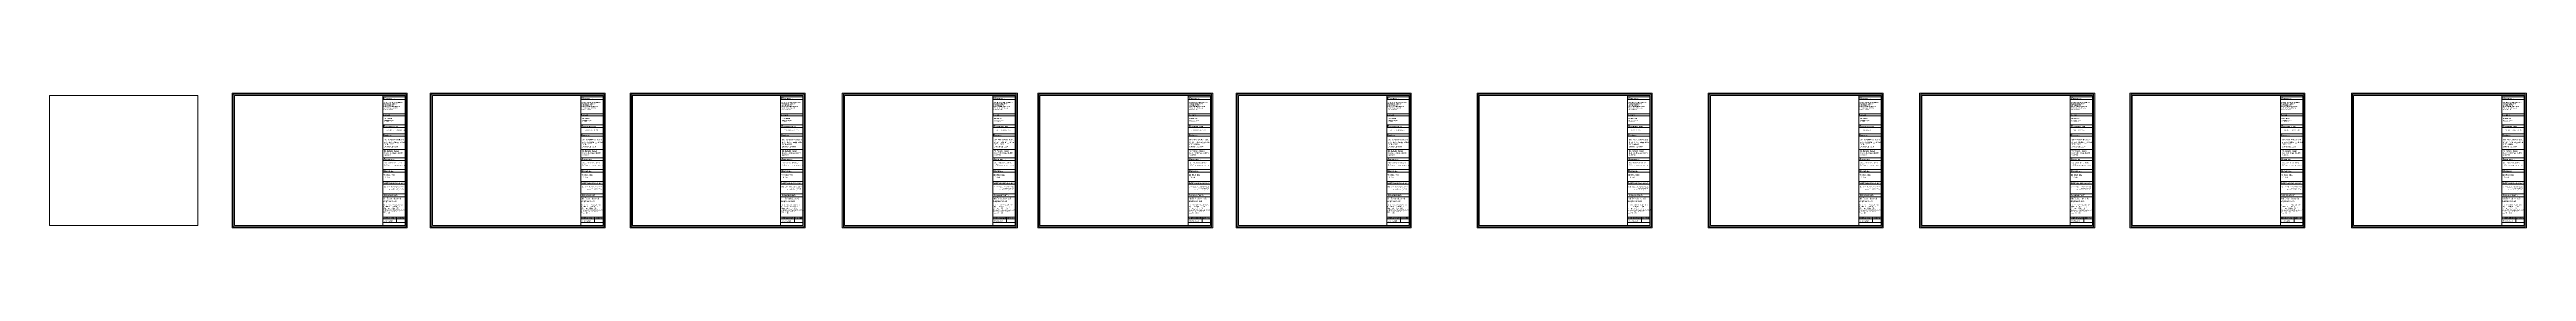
# Paper-space layout 'A3' of a CAD drawing. Header units: inches. Extents: x -127025 to -126801, y -20320 to -20307.
# The model-space entities are those that its viewports show. They can reach past a viewport. Long polylines and large blocks are cut down to what shows.
import ezdxf

# ---------------------------------------------------------------- set-up
doc = ezdxf.new("R2010")
doc.units = ezdxf.units.IN
doc.header["$MEASUREMENT"] = 0
doc.header["$PDMODE"] = 35
doc.layers.get('0').update_dxf_attribs({"lineweight": 0})
doc.layers.get('Defpoints').update_dxf_attribs({"lineweight": 0})
for name, color, linetype, lineweight in [('DIM', 7, 'Continuous', 0), ('DIM_WORKING', 7, 'Continuous', 0), ('G-TEXT', 7, 'Continuous', 0), ('Layer1', 134, 'Continuous', 0), ('Stair', 171, 'Continuous', 0), ('TAXT', 7, 'Continuous', 0), ('TEX', 7, 'Continuous', 0), ('Text', 7, 'Continuous', 0), ('Tital Bar', 158, 'Continuous', 0), ('WALL (I)', 7, 'Continuous', 0)]:
    doc.layers.add(name, color=color, linetype=linetype, lineweight=lineweight)
doc.styles.add('ARCH', font='times.ttf')
doc.styles.add('REG', font='times.ttf')
doc.styles.get("Standard").update_dxf_attribs({"font": 'arialbd.ttf', "height": 24})
doc.styles.add('style2', font='ARIALN.TTF')
doc.dimstyles.new('Dim-Pres', dxfattribs={"dimtxt": 5.5, "dimasz": 2, "dimexe": 1.5, "dimexo": 1.5, "dimgap": 1, "dimtad": 3, "dimdec": 0, "dimzin": 3, "dimdsep": 46, "dimlunit": 4, "dimtxsty": 'REG', "dimblk": 'point', "dimcen": 2, "dimclrd": 256, "dimclre": 256, "dimclrt": 7, "dimadec": 0, "dimazin": 0, "dimtfac": 0.75, "dimtdec": 0, "dimtmove": 1, "dimatfit": 3, "dimldrblk": 'point', "dimfxl": 0, "dimtolj": 1, "dimtzin": 0, "dimlwd": -1, "dimlwe": -1, "dimarcsym": 1})

# ---------------------------------------------------------------- blocks, each defined once
blk = doc.blocks.new('box')
at = {"layer": 'Tital Bar'}
h = blk.add_hatch(color=256, dxfattribs=at)
h.paths.add_polyline_path([(-126973.52, -20319.55), (-126973.52, -20307.32), (-126957.67, -20307.32), (-126957.67, -20319.55)])
h.paths.add_polyline_path([(-126973.42, -20319.45), (-126973.42, -20307.42), (-126957.77, -20307.42), (-126957.77, -20319.45)], flags=16)
blk.add_line((-126959.43, -20315.57), (-126958.28, -20315.57))
at = {"layer": 'DIM'}
blk.add_line((-126959.89, -20315.57), (-126957.87, -20315.57), dxfattribs=at)
at = {"layer": 'G-TEXT', "ltscale": 250}
for p, q in [((-126959.89, -20307.64), (-126957.87, -20307.64)), ((-126959.89, -20307.88), (-126957.87, -20307.88)), ((-126959.91, -20311.01), (-126957.89, -20311.01)), ((-126959.91, -20311.22), (-126957.89, -20311.22)), ((-126959.89, -20309.19), (-126957.87, -20309.19)), ((-126959.89, -20309.39), (-126957.87, -20309.39)), ((-126959.89, -20310.2), (-126957.87, -20310.2)), ((-126959.89, -20310.44), (-126957.87, -20310.44)), ((-126959.89, -20313.2), (-126957.87, -20313.2)), ((-126959.89, -20313.42), (-126957.87, -20313.42)), ((-126959.88, -20312.43), (-126957.85, -20312.43)), ((-126959.89, -20314.26), (-126957.87, -20314.26)), ((-126959.89, -20314.48), (-126957.87, -20314.48)), ((-126959.89, -20315.34), (-126957.87, -20315.34)), ((-126959.89, -20316.47), (-126957.87, -20316.47)), ((-126959.89, -20316.72), (-126957.87, -20316.72)), ((-126959.89, -20319.05), (-126957.87, -20319.05)), ((-126959.88, -20318.58), (-126957.86, -20318.58)), ((-126959.88, -20318.74), (-126957.86, -20318.74)), ((-126958.64, -20318.57), (-126958.64, -20319.05))]:
    blk.add_line(p, q, dxfattribs=at)
at = {"layer": 'Tital Bar'}
for points in [[(-126973.52, -20319.55), (-126973.52, -20307.32), (-126957.67, -20307.32), (-126957.67, -20319.55)], [(-126973.42, -20319.45), (-126973.42, -20307.42), (-126957.77, -20307.42), (-126957.77, -20319.45)], [(-126973.32, -20319.35), (-126973.32, -20307.52), (-126957.87, -20307.52), (-126957.87, -20319.35)]]:
    blk.add_lwpolyline(points, close=True, dxfattribs=at)
at = {"layer": 'Tital Bar', "const_width": 0.0296}
blk.add_lwpolyline([(-126959.89, -20307.52), (-126959.89, -20319.35)], dxfattribs=at)
for s, height, p in [('Managing Director', 0.0713, (-126959.79, -20309.85)), ('KNIT REFLEX LTD', 0.0576, (-126959.79, -20309.95)), ('D.M.EMRAN', 0.0926, (-126959.79, -20309.65))]:
    blk.add_text(s, height=height).set_placement(p)
at = {"insert": (-126959.83, -20315.36), "char_height": 0.1091, "width": 3.7021, "attachment_point": 1, "style": 'style2'}
blk.add_mtext('{\\fArial Black|b0|i0|c0|p34;\\H1.667x;\\C156;Co\\C8;-\\H0.6x;\\C7;ORDINATED BY :}', dxfattribs=at)
at = {"insert": (-126959.84, -20316.82), "char_height": 0.11378, "width": 2.3995, "attachment_point": 1}
blk.add_mtext('{\\fTimes New Roman|b0|i0|c0|p18;\\H1.226x;\\C86;4th D Architects & Engineers Ltd.\\Ftxt|c0;\\H0.6162x;\\C156;\\P\\fGeorgia|b0|i0|c0|p18;\\POFFICE: House # 304, 4th Floor, \\PElephant Road,(Bata signal) \\PDhanmondi, Dhaka.-\\fTimes New Roman|b0|i0|c0|p18; 1205\\PContact No :02-9612590,01715551661,\\P01613551661,01817181252\\Pwww.4thdbd.net}', dxfattribs=at)
at = {"layer": 'G-TEXT'}
for s, insert, char_height, width, attachment_point in [('{\\fArial|b0|i0|c0|p34;MD. ZIONUR RAHMAN}', (-126959.77, -20311.49), 0.1188, 3.0136, 1), ('{\\fArial|b0|i0|c0|p34;B. Sc in Civil Engg. BUET\\PFIEB-10833\\PDMINB-CE-0394}', (-126959.77, -20311.71), 0.1188, 2.114, 1), ('{\\fArial|b0|i0|c0|p34;MD. ASADUZZAMAN ASAD}', (-126959.8, -20315.77), 0.1019, 2.5841, 1), ('{\\fArial|b0|i0|c0|p34;\\H0.6061x;MANAGING DIRECTOR \\P4th  D Architects & Engineers Ltd.}', (-126958.01, -20315.95), 0.1019, 1.8831, 3)]:
    blk.add_mtext(s, dxfattribs=dict(at, insert=insert, char_height=char_height, width=width, attachment_point=attachment_point))
at = {"layer": 'G-TEXT', "attachment_point": 1, "style": 'style2'}
for s, insert, char_height, width in [('{\\fMonospac821 BT|b1|i0|c0|p49;Md.Mehedi Hasan}', (-126959.77, -20312.52), 0.1063, 3.6049), ('{\\fArial|b0|i0|c0|p34;\\C0;B.sc in civil Engg. (BUET)\\PM-39746}', (-126959.77, -20312.7), 0.1063, 3.6049), ('{\\fMonospac821 BT|b1|i0|c0|p49;MD BULU MIA}', (-126959.82, -20314.69), 0.1075, 3.645)]:
    blk.add_mtext(s, dxfattribs=dict(at, insert=insert, char_height=char_height, width=width))
at = {"layer": 'TAXT', "ltscale": 250, "insert": (-126959.68, -20314.91), "char_height": 0.0847, "width": 1.5078, "attachment_point": 1}
blk.add_mtext('Jr. Arch.', dxfattribs=at)
at = {"layer": 'TAXT', "insert": (-126959.79, -20318.86), "char_height": 0.1217, "width": 0.0109, "attachment_point": 1, "style": 'ARCH'}
blk.add_mtext('07-04-2021 ', dxfattribs=at)
at = {"layer": 'TEX', "insert": (-126959.77, -20313.59), "char_height": 0.0981, "width": 1.5144, "attachment_point": 1}
blk.add_mtext('{\\fTimes New Roman|b0|i0|c0|p18;MD. ARIFUR RAHMAN^I}', dxfattribs=at)
at = {"layer": 'TEX', "ltscale": 250, "char_height": 0.0732, "attachment_point": 1}
for s, insert, width in [('{\\fTimes New Roman|b0|i0|c0|p18;B. Arch }', (-126959.75, -20313.75), 0.511), ('{\\fTimes New Roman|b0|i0|c0|p18;IAB ASSOCIATE MEMBER NO.AR-329}', (-126959.75, -20313.86), 1.8746)]:
    blk.add_mtext(s, dxfattribs=dict(at, insert=insert, width=width))
at = {"layer": 'Text', "color": 166, "ltscale": 30, "insert": (-126959.81, -20308.12), "char_height": 0.0748, "width": 2.8246, "attachment_point": 1}
blk.add_mtext('AS BUILT 6-STORIED GARMENTS \\PFACTORY BUILDING AT-\\P{\\C1;KNIT REFLEX LTD \\P}DHAKA-MUNSHIGONJ ROAD, \\PSAYEDPUR, GOGNAGAR, \\PNARAYANGONJ.', dxfattribs=at)
at = {"layer": 'Tital Bar', "attachment_point": 1, "style": 'style2'}
for s, insert, char_height, width in [('{\\fArial Black|b0|i0|c0|p34;\\H1.667x;\\C156;P\\H0.6x;\\C7;ROJECT :}', (-126959.84, -20307.68), 0.109, 3.6974), ('{\\fArial Black|b0|i0|c0|p34;\\H1.667x;\\C156;C\\H0.4717x;\\C0; \\H1.272x;\\C7;LIENT: }', (-126959.84, -20309.2), 0.0937, 3.1797), ('{\\fArial Black|b0|i0|c0|p34;\\H1.667x;\\C156;E\\H0.6x;\\C7;ngineer :  }', (-126959.85, -20311.03), 0.0937, 3.1797), ('{\\fArial Black|b0|i0|c0|p34;\\H1.667x;\\C156;D\\H0.4717x;\\C0; \\H1.272x;\\C7;RAWING TITLE: }', (-126959.84, -20310.23), 0.0937, 3.1797), ('{\\fArial Black|b0|i0|c0|p34;\\H1.667x;\\C156;A\\H0.6x;\\C7;RCHITECT  :  }', (-126959.83, -20313.23), 0.0937, 3.1797), ('{\\fArial Black|b0|i0|c0|p34;\\H1.667x;\\C156;D\\H0.6x;\\C7;RAWN By :  }', (-126959.83, -20314.29), 0.0937, 3.1797), ('{\\fArial Black|b0|i0|c0|p34;\\H1.667x;\\C156;C\\H0.6x;\\C7;ONSULTANT : }', (-126959.79, -20316.48), 0.1021, 3.465), ('{\\fTimes New Roman|b1|i0|c0|p18;\\C7;SUBMISSION DATE : }', (-126959.85, -20318.62), 0.0817, 2.772), ('{\\fTimes New Roman|b1|i0|c0|p18;\\C7;SHEET NO:}', (-126958.59, -20318.62), 0.0817, 2.772)]:
    blk.add_mtext(s, dxfattribs=dict(at, insert=insert, char_height=char_height, width=width))
blk = doc.blocks.new('dot')
at = {"color": 4}
for p, q in [((-1.5, 0), (1.5, 0)), ((0, 1.5), (0, -1.5))]:
    blk.add_line(p, q, dxfattribs=at)
at = {"color": 6, "const_width": 0.5}
blk.add_lwpolyline([(-0.25, 0, 1), (0.25, 0, 1)], format="xyb", close=True, dxfattribs=at)
blk = doc.blocks.new('point')
blk.add_blockref('dot', (0, 0))
blk = doc.blocks.new('*D402')
at = {"layer": 'Defpoints', "color": 0, "ltscale": 30, "transparency": 16777216}
for p in [(30539, 50440), (30613, 50449), (30613, 21877)]:
    blk.add_point(p, dxfattribs=at)
at = {"layer": 'Layer1', "ltscale": 30, "transparency": 16777216}
for p, q in [((30539, 50445), (30539, 50450)), ((30541, 50449), (30611, 50449)), ((30613, 50445), (30613, 50450))]:
    blk.add_line(p, q, dxfattribs=at)
at = {"layer": 'Layer1', "ltscale": 30, "transparency": 16777216, "xscale": 2, "yscale": 2, "zscale": 2, "rotation": 180}
blk.add_blockref('point', (30539, 50449), dxfattribs=at)
at = {"layer": 'Layer1', "ltscale": 30, "transparency": 16777216, "xscale": 2, "yscale": 2, "zscale": 2}
blk.add_blockref('point', (30613, 50449), dxfattribs=at)
at = {"layer": 'Layer1', "color": 7, "ltscale": 30, "transparency": 16777216, "insert": (30576, 50452), "char_height": 5, "attachment_point": 5, "style": 'REG'}
blk.add_mtext('\\A1;6\'-2"', dxfattribs=at)
blk = doc.blocks.new('*D406')
at = {"layer": 'Defpoints', "color": 0, "ltscale": 30, "transparency": 16777216}
for p in [(27678, 50371), (27752, 50383), (27752, 21808)]:
    blk.add_point(p, dxfattribs=at)
at = {"layer": 'Layer1', "ltscale": 30, "transparency": 16777216}
for p, q in [((27678, 50379), (27678, 50385)), ((27680, 50383), (27750, 50383)), ((27752, 50379), (27752, 50385))]:
    blk.add_line(p, q, dxfattribs=at)
at = {"layer": 'Layer1', "ltscale": 30, "transparency": 16777216, "xscale": 2, "yscale": 2, "zscale": 2, "rotation": 180}
blk.add_blockref('point', (27678, 50383), dxfattribs=at)
at = {"layer": 'Layer1', "ltscale": 30, "transparency": 16777216, "xscale": 2, "yscale": 2, "zscale": 2}
blk.add_blockref('point', (27752, 50383), dxfattribs=at)
at = {"layer": 'Layer1', "color": 7, "ltscale": 30, "transparency": 16777216, "insert": (27715, 50387), "char_height": 5, "attachment_point": 5, "style": 'REG'}
blk.add_mtext('\\A1;6\'-2"', dxfattribs=at)
blk = doc.blocks.new('*D433')
at = {"layer": 'Defpoints', "color": 0, "ltscale": 30, "transparency": 16777216}
for p in [(21479, 48531, -12), (21527, 48524), (21527, 21339, -12)]:
    blk.add_point(p, dxfattribs=at)
at = {"layer": 'Layer1', "ltscale": 30, "transparency": 16777216}
for p, q in [((21479, 48525), (21479, 48522)), ((21481, 48524), (21525, 48524)), ((21527, 48520), (21527, 48525))]:
    blk.add_line(p, q, dxfattribs=at)
at = {"layer": 'Layer1', "ltscale": 30, "transparency": 16777216, "xscale": 2, "yscale": 2, "zscale": 2, "rotation": 180}
blk.add_blockref('point', (21479, 48524), dxfattribs=at)
at = {"layer": 'Layer1', "ltscale": 30, "transparency": 16777216, "xscale": 2, "yscale": 2, "zscale": 2}
blk.add_blockref('point', (21527, 48524), dxfattribs=at)
at = {"layer": 'Layer1', "color": 7, "ltscale": 30, "transparency": 16777216, "insert": (21503, 48527), "char_height": 5, "attachment_point": 5, "style": 'REG'}
blk.add_mtext('\\A1;4\'-0"', dxfattribs=at)

msp = doc.modelspace()

# ---------------------------------------------------------------- dimensions: what is measured, and where the dimension line sits
at = {"layer": 'Layer1', "ltscale": 30}
for base, p1, p2, picture, middle in [((27751.51, 50383.22), (27677.51, 50371.17), (27751.51, 21807.59), '*D406', (27714.51, 50386.77)), ((30613.21, 50448.62), (30539.21, 50440.13), (30613.21, 21876.55), '*D402', (30576.21, 50452.16)), ((21526.58, 48523.55), (21478.58, 48530.67, -11.61), (21526.58, 21338.64, -11.61), '*D433', (21502.58, 48527.09))]:
    dim = msp.add_linear_dim(base=base, p1=p1, p2=p2, dimstyle='Dim-Pres', override={"dimtxt": 5, "dimfxl": 4, "dimfxlon": 1}, dxfattribs=at)
    dim.commit()
    dim.dimension.update_dxf_attribs({"geometry": picture, "text_midpoint": middle})

psp = doc.layouts.new('A3')

# ---------------------------------------------------------------- block references
at = {"layer": 'WALL (I)'}
for p in [(-35.33, 0), (-17.4, 0), (0.7, 0), (19.91, 0), (37.6, 0), (55.57, 0), (77.38, 0), (98.31, 0), (117.45, 0), (136.49, 0), (156.54, 0)]:
    psp.add_blockref('box', p, dxfattribs=at)

# ---------------------------------------------------------------- texts
at = {"layer": 'Text', "width": 1.7008, "attachment_point": 1, "style": 'ARCH'}
for s, insert, char_height in [('GROUND FLOOR PLAN', (-126994.91, -20310.62), 0.1032), ('1ST FLOOR PLAN', (-126976.98, -20310.62), 0.1032), ('2ND FLOOR PLAN', (-126958.88, -20310.62), 0.1032), ('3RD FLOOR PLAN', (-126939.67, -20310.62), 0.1032), ('4TH FLOOR PLAN', (-126921.98, -20310.62), 0.1032), ('5TH FLOOR PLAN', (-126904.01, -20310.62), 0.1032), ('ROOF PLAN', (-126882.2, -20310.62), 0.103), ('TOP PLAN', (-126861.27, -20310.62), 0.103), ('SECTION X-X', (-126842.13, -20310.62), 0.1032), ('FRONT ELEVATION', (-126823.09, -20310.62), 0.1032), ('NORTH ELEVATION', (-126803.04, -20310.62), 0.1032)]:
    psp.add_mtext(s, dxfattribs=dict(at, insert=insert, char_height=char_height))

# ---------------------------------------------------------------- viewports
at = {"layer": 'DIM_WORKING', "ltscale": 30}
for center, view_center_point, view_height, status in [((-127018.67, -20313.43), (16325.99, 31261.69), 2392.7583, 3), ((-126984.01, -20313.43), (22986.87, 31052.75), 1497.3431, 4), ((-126965.91, -20313.43), (25460.91, 31060.5), 1440.8471, 5), ((-126946.69, -20313.43), (27788.23, 31136.07), 1415.6569, 6), ((-126929, -20313.43), (30087.78, 31190.25), 1413.2188, 7), ((-126911.03, -20313.43), (32755.35, 31113.2), 1413.1982, 8), ((-126889.23, -20313.43), (35580.93, 31086.71), 1396.9878, 9), ((-126868.3, -20313.43), (35641.23, 32482), 1405.2581, 10), ((-126849.16, -20313.43), (38793.24, 31207.1), 1645.4315, 11), ((-126830.12, -20313.43), (40627.06, 31126.44), 979.4386, 12), ((-126810.07, -20313.43), (42343.41, 31198.67), 1406.1452, 13)]:
    psp.add_viewport(center=center, size=(13.43, 11.8326), view_center_point=view_center_point, view_height=view_height, status=status, dxfattribs=at)
psp.add_viewport(center=(-127001.94, -20313.43), size=(13.43, 11.8326), view_center_point=(20629.82, 31037.15), view_height=1595.1688, dxfattribs=at)

doc.saveas('drawing.dxf')
